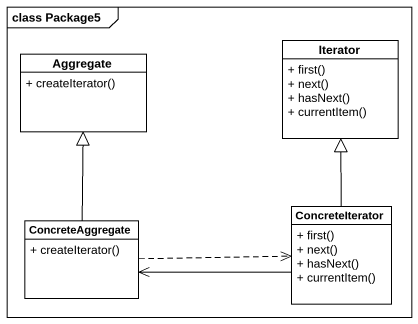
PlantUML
@startuml
mainframe class Package5
hide circle
hide empty members
skinparam classAttributeIconSize 0
class Iterator {
  + first()
  + next()
  + hasNext()
  + currentItem()
}
class Aggregate {
  + createIterator()
}
class ConcreteAggregate {
  + createIterator()
}
class ConcreteIterator {
  + first()
  + next()
  + hasNext()
  + currentItem()
}
ConcreteAggregate -up-|> Aggregate
ConcreteAggregate .right.> ConcreteIterator
ConcreteIterator -up-|> Iterator
ConcreteIterator -left-> ConcreteAggregate
@enduml
